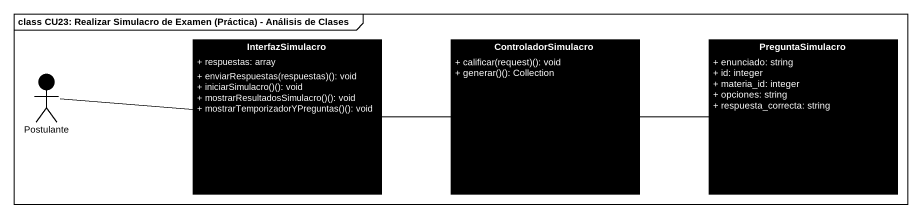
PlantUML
@startuml
mainframe class CU23: Realizar Simulacro de Examen (Práctica) - Análisis de Clases
allowmixing
hide circle
hide empty members
skinparam classAttributeIconSize 0
class InterfazSimulacro #000000 {
  + respuestas: array
  + enviarRespuestas(respuestas)(): void
  + iniciarSimulacro()(): void
  + mostrarResultadosSimulacro()(): void
  + mostrarTemporizadorYPreguntas()(): void
}
class ControladorSimulacro #000000 {
  + calificar(request)(): void
  + generar()(): Collection
}
class PreguntaSimulacro #000000 {
  + enunciado: string
  + id: integer
  + materia_id: integer
  + opciones: string
  + respuesta_correcta: string
}
actor Postulante #000000
InterfazSimulacro -right- ControladorSimulacro
ControladorSimulacro -right- PreguntaSimulacro
Postulante -right- InterfazSimulacro
@enduml
